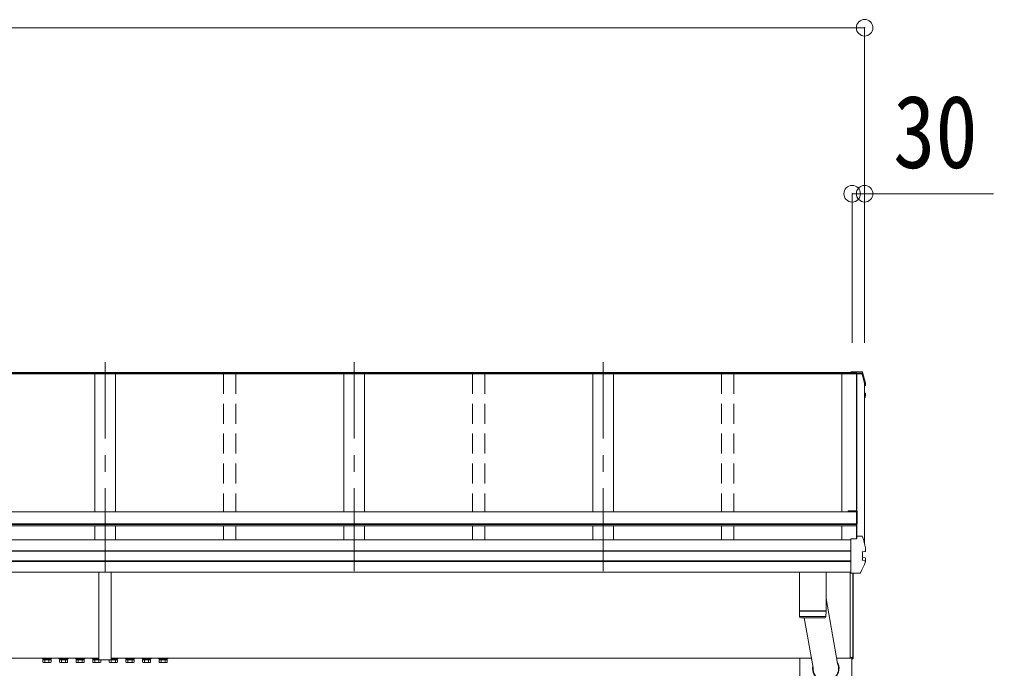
# Model space of a CAD drawing. Units: millimetres at full size, sheet at 1:40; some dimension numbers follow another scale. Extents: x -11243 to 11243, y -7760 to 7760.
# Drawn here: x -2393 to -46, y -1924 to -360 of the extents above; entities that cross this region are included whole.
import ezdxf
from ezdxf.enums import TextEntityAlignment as Align

# ---------------------------------------------------------------- set-up
doc = ezdxf.new("R2010")
doc.units = ezdxf.units.MM
doc.header["$LTSCALE"] = 40
doc.header["$PDMODE"] = 32
doc.header["$PDSIZE"] = 40
doc.linetypes.add('CHAIN1', pattern=[8, 5, -1, 1, -1])
doc.linetypes.add('DASHED1', pattern=[1.8, 1.2, -0.6])
for name, color, linetype, lineweight in [('0-1_本体', 5, 'CHAIN1', 9), ('0-3_ELV2', 4, 'Continuous', 9), ('0-6_OTH_LINE', 6, 'Continuous', 9), ('0-9_OUTLINE', 7, 'Continuous', 9)]:
    doc.layers.add(name, color=color, linetype=linetype, lineweight=lineweight)
doc.styles.add('ＭＳ ゴシック', font='')
doc.styles.get('ＭＳ ゴシック').set_extended_font_data('MS Gothic')

msp = doc.modelspace()

# ---------------------------------------------------------------- linework, layer by layer
at = {"layer": '0-1_本体'}
for p, q in [((-2186.26, -1690.12), (-2186.26, -1185.94)), ((-1586.26, -1690.12), (-1586.26, -1185.94)), ((-986.26, -1690.12), (-986.26, -1185.94))]:
    msp.add_line(p, q, dxfattribs=at)
at = {"layer": '0-3_ELV2'}
for p, q in [((-386.26, -1213.56), (-8186.26, -1213.56)), ((-386.26, -1214.46), (-8186.26, -1214.46)), ((-389.26, -1211.29), (-8183.26, -1211.29)), ((-2211.26, -1214.38), (-2211.26, -1546.82)), ((-2161.26, -1214.38), (-2161.26, -1546.82)), ((-1611.26, -1214.38), (-1611.26, -1546.82)), ((-1561.26, -1214.38), (-1561.26, -1546.82)), ((-1011.26, -1214.38), (-1011.26, -1546.82)), ((-961.26, -1214.38), (-961.26, -1546.82)), ((-411.26, -1214.38), (-411.26, -1546.82)), ((-411.26, -1214.47), (-362.82, -1214.47)), ((-364.25, -1209.21), (-389.26, -1209.21)), ((-389.26, -1213.24), (-389.26, -1209.21)), ((-389.26, -1211.73), (-375.06, -1211.73)), ((-386.26, -1214.23), (-375.44, -1214.23)), ((-375.96, -1611.84), (-375.96, -1214.47)), ((-375.06, -1211.73), (-375.44, -1214.23)), ((-375.36, -1214.47), (-375.36, -1607.89)), ((-375.06, -1212.82), (-375.28, -1214.32)), ((-375.28, -1214.32), (-375.28, -1213.97)), ((-375.28, -1214.32), (-362.87, -1214.32)), ((-375.06, -1212.82), (-375.06, -1211.73)), ((-363.01, -1212.82), (-375.06, -1212.82)), ((-364.25, -1209.21), (-364.25, -1209.2)), ((-364.25, -1209.21), (-364.25, -1209.21)), ((-356.26, -1237.83), (-356.26, -1624.7)), ((-356.26, -1240.78), (-355.57, -1240.65)), ((-356.26, -1241.13), (-355.49, -1240.98)), ((-355, -1242.41), (-356.26, -1242.66)), ((-353.94, -1241.14), (-353.94, -1237.09)), ((-356.26, -1260.54), (-355.43, -1260.64)), ((-356.26, -1264.63), (-354.89, -1264.9)), ((-356.26, -1266.16), (-355.42, -1266.32)), ((-355.42, -1260.64), (-355.43, -1260.64)), ((-353.84, -1266.17), (-353.84, -1262.11)), ((-375.96, -1546.82), (-3992.06, -1546.82)), ((-395.96, -1544.66), (-375.96, -1544.66)), ((-395.96, -1544.66), (-395.96, -1546.82)), ((-395.96, -1546.2), (-375.96, -1546.2)), ((-373.96, -1546.66), (-373.96, -1576.12)), ((-375.96, -1575.85), (-3976.26, -1575.85)), ((-375.96, -1577.6), (-3976.26, -1577.6)), ((-375.96, -1580.71), (-3976.26, -1580.71)), ((-2211.26, -1580.71), (-2211.26, -1614.38)), ((-2161.26, -1580.71), (-2161.26, -1614.38)), ((-1611.26, -1580.71), (-1611.26, -1614.38)), ((-1561.26, -1580.71), (-1561.26, -1614.38)), ((-1011.26, -1580.71), (-1011.26, -1614.38)), ((-961.26, -1580.71), (-961.26, -1614.38)), ((-411.26, -1580.71), (-411.26, -1614.23)), ((-375.96, -1576.12), (-373.96, -1576.12)), ((-389.26, -1614.38), (-8183.26, -1614.38)), ((-2186.26, -1614.38), (-2186.26, -1691.97)), ((-389.26, -1612.51), (-389.26, -1612.2)), ((-389.26, -1613.82), (-389.26, -1612.51)), ((-389.26, -1693.75), (-389.26, -1613.82)), ((-376.01, -1612.2), (-375.28, -1607.42)), ((-376, -1612.2), (-375.44, -1608.52)), ((-375.44, -1612.2), (-375.44, -1608.52)), ((-375.28, -1607.07), (-375.06, -1605.57)), ((-375.28, -1607.07), (-375.28, -1607.42)), ((-363.01, -1605.57), (-375.06, -1605.57)), ((-389.26, -1640.9), (-8183.26, -1640.9)), ((-389.26, -1641.79), (-8183.26, -1641.79)), ((-353.94, -1641.27), (-353.94, -1633.89)), ((-389.26, -1665.01), (-8183.26, -1665.01)), ((-361.83, -1643.52), (-355.57, -1642.75)), ((-361.83, -1643.52), (-361.83, -1643.52)), ((-355.43, -1665.03), (-361.83, -1663.33)), ((-361.83, -1663.33), (-361.83, -1663.33)), ((-361.26, -1643.65), (-361.26, -1662.86)), ((-354.89, -1657.64), (-360.85, -1656.49)), ((-355.57, -1642.74), (-355.57, -1642.75)), ((-355.43, -1665.03), (-355.42, -1665.03)), ((-353.84, -1666.31), (-353.84, -1658.92)), ((-389.26, -1666.94), (-8183.26, -1666.94)), ((-389.26, -1691.97), (-8183.26, -1691.97)), ((-2201.26, -1691.97), (-2201.26, -1758.34)), ((-391.26, -1691.97), (-391.26, -1898.29)), ((-389.26, -1694.62), (-389.26, -1693.75)), ((-389.26, -1694.62), (-368.61, -1694.62)), ((-384.76, -1900.69), (-384.76, -1694.62)), ((-384.26, -1900.29), (-384.26, -1694.62)), ((-2201.26, -1758.34), (-2201.14, -1758.69)), ((-2201.14, -1758.69), (-2201.14, -1770.69)), ((-2201.14, -1770.69), (-2201.26, -1771.04)), ((-2201.26, -1771.04), (-2201.26, -1859.34)), ((-2171.38, -1770.69), (-2171.26, -1771.04)), ((-2201.26, -1859.34), (-2201.14, -1859.69)), ((-2201.14, -1871.69), (-2201.26, -1872.04)), ((-2201.26, -1872.04), (-2201.26, -1888.84)), ((-2201.14, -1859.69), (-2201.14, -1871.69)), ((-2171.38, -1871.69), (-2171.26, -1872.04)), ((-2171.26, -1872.04), (-2171.26, -1888.84)), ((-2201.14, -1899.69), (-8088.02, -1899.69)), ((-2346.32, -1899.89), (-2346.32, -1899.69)), ((-2201.14, -1899.89), (-2346.32, -1899.89)), ((-2201.14, -1889.19), (-2201.26, -1888.84)), ((-2201.14, -1889.19), (-2201.14, -1901.19)), ((-2171.38, -1889.19), (-2171.26, -1888.84)), ((-484.49, -1899.69), (-2171.38, -1899.69)), ((-2171.38, -1899.89), (-2026.32, -1899.89)), ((-2026.32, -1899.69), (-2026.32, -1899.89)), ((-512.26, -5199.69), (-512.26, -1899.69)), ((-386.26, -1899.69), (-423.86, -1899.69)), ((-386.26, -1898.29), (-391.26, -1898.29)), ((-387.26, -1899.69), (-387.26, -5199.69)), ((-386.26, -1900.79), (-386.26, -1898.29)), ((-384.76, -1900.69), (-384.76, -1900.69)), ((-384.76, -1900.69), (-384.75, -1900.75)), ((-2336.13, -1903.29), (-2336.13, -1909.53)), ((-2336.13, -1903.29), (-2316.5, -1903.29)), ((-2334.82, -1910.29), (-2336.13, -1909.53)), ((-2334.82, -1910.29), (-2317.82, -1910.29)), ((-2331.23, -1903.29), (-2331.23, -1909.53)), ((-2321.41, -1903.29), (-2321.41, -1909.53)), ((-2317.82, -1910.29), (-2316.5, -1909.53)), ((-2316.5, -1903.29), (-2316.5, -1909.53)), ((-2296.13, -1903.29), (-2296.13, -1909.53)), ((-2296.13, -1903.29), (-2276.5, -1903.29)), ((-2294.82, -1910.29), (-2296.13, -1909.53)), ((-2294.82, -1910.29), (-2277.82, -1910.29)), ((-2291.23, -1903.29), (-2291.23, -1909.53)), ((-2281.41, -1903.29), (-2281.41, -1909.53)), ((-2277.82, -1910.29), (-2276.5, -1909.53)), ((-2276.5, -1903.29), (-2276.5, -1909.53)), ((-2256.13, -1903.29), (-2256.13, -1909.53)), ((-2256.13, -1903.29), (-2236.5, -1903.29)), ((-2254.82, -1910.29), (-2256.13, -1909.53)), ((-2254.82, -1910.29), (-2237.82, -1910.29)), ((-2251.23, -1903.29), (-2251.23, -1909.53)), ((-2241.41, -1903.29), (-2241.41, -1909.53)), ((-2237.82, -1910.29), (-2236.5, -1909.53)), ((-2236.5, -1903.29), (-2236.5, -1909.53)), ((-2216.13, -1903.29), (-2216.13, -1909.53)), ((-2216.13, -1903.29), (-2201.25, -1903.29)), ((-2214.82, -1910.29), (-2216.13, -1909.53)), ((-2214.82, -1910.29), (-2197.82, -1910.29)), ((-2211.23, -1903.29), (-2211.23, -1909.53)), ((-2201.41, -1903.29), (-2201.41, -1909.53)), ((-2201.14, -1901.19), (-2201.26, -1901.54)), ((-2201.26, -1903.19), (-2201.26, -1901.54)), ((-2171.76, -1903.69), (-2200.76, -1903.69)), ((-2197.82, -1910.29), (-2196.5, -1909.53)), ((-2196.5, -1903.69), (-2196.5, -1909.53)), ((-2176.13, -1903.69), (-2176.13, -1909.53)), ((-2174.82, -1910.29), (-2176.13, -1909.53)), ((-2157.82, -1910.29), (-2174.82, -1910.29)), ((-2156.5, -1903.29), (-2171.27, -1903.29)), ((-2171.26, -1903.19), (-2171.26, -1901.54)), ((-2171.23, -1903.29), (-2171.23, -1909.53)), ((-2161.41, -1903.29), (-2161.41, -1909.53)), ((-2157.82, -1910.29), (-2156.5, -1909.53)), ((-2156.5, -1903.29), (-2156.5, -1909.53)), ((-2136.13, -1903.29), (-2136.13, -1909.53)), ((-2116.5, -1903.29), (-2136.13, -1903.29)), ((-2134.82, -1910.29), (-2136.13, -1909.53)), ((-2117.82, -1910.29), (-2134.82, -1910.29)), ((-2131.23, -1903.29), (-2131.23, -1909.53)), ((-2121.41, -1903.29), (-2121.41, -1909.53)), ((-2117.82, -1910.29), (-2116.5, -1909.53)), ((-2116.5, -1903.29), (-2116.5, -1909.53)), ((-2096.13, -1903.29), (-2096.13, -1909.53)), ((-2076.5, -1903.29), (-2096.13, -1903.29)), ((-2094.82, -1910.29), (-2096.13, -1909.53)), ((-2077.82, -1910.29), (-2094.82, -1910.29)), ((-2091.23, -1903.29), (-2091.23, -1909.53)), ((-2081.41, -1903.29), (-2081.41, -1909.53)), ((-2077.82, -1910.29), (-2076.5, -1909.53)), ((-2076.5, -1903.29), (-2076.5, -1909.53)), ((-2056.13, -1903.29), (-2056.13, -1909.53)), ((-2036.5, -1903.29), (-2056.13, -1903.29)), ((-2054.82, -1910.29), (-2056.13, -1909.53)), ((-2037.82, -1910.29), (-2054.82, -1910.29)), ((-2051.23, -1903.29), (-2051.23, -1909.53)), ((-2041.41, -1903.29), (-2041.41, -1909.53)), ((-2037.82, -1910.29), (-2036.5, -1909.53)), ((-2036.5, -1903.29), (-2036.5, -1909.53))]:
    msp.add_line(p, q, dxfattribs=at)
at = {"layer": '0-3_ELV2', "linetype": 'DASHED1'}
for p, q in [((-1901.26, -1214.46), (-1901.26, -1546.82)), ((-1871.26, -1214.46), (-1871.26, -1546.82)), ((-1301.26, -1214.46), (-1301.26, -1546.82)), ((-1271.26, -1214.46), (-1271.26, -1546.82)), ((-701.26, -1214.46), (-701.26, -1546.82)), ((-671.26, -1214.46), (-671.26, -1546.82)), ((-1901.26, -1580.71), (-1901.26, -1614.38)), ((-1871.26, -1580.71), (-1871.26, -1614.38)), ((-1301.26, -1580.71), (-1301.26, -1614.38)), ((-1271.26, -1580.71), (-1271.26, -1614.38)), ((-701.26, -1580.71), (-701.26, -1614.38)), ((-671.26, -1580.71), (-671.26, -1614.38))]:
    msp.add_line(p, q, dxfattribs=at)
at = {"layer": '0-3_ELV2'}
for points in [[(-389.26, -1213.24), (-386.26, -1213.24), (-386.26, -1214.23)], [(-361.4, -1210.48), (-361.52, -1210.19), (-361.69, -1209.92), (-361.91, -1209.7), (-362.16, -1209.51), (-362.44, -1209.38), (-362.71, -1209.3), (-362.94, -1209.26), (-363.17, -1209.24), (-363.43, -1209.22), (-363.71, -1209.21), (-364.02, -1209.21), (-364.33, -1209.21)], [(-353.98, -1236.77), (-356.3, -1227.92), (-358.76, -1219.16), (-361.39, -1210.5)], [(-353.98, -1236.78), (-353.95, -1237.04), (-353.94, -1237.09)], [(-356.26, -1272.37), (-355.34, -1270.14), (-353.93, -1266.65)], [(-389.26, -1612.2), (-375.06, -1612.2), (-375.06, -1605.57)], [(-355.57, -1642.74), (-355.34, -1642.67), (-355.14, -1642.53), (-354.97, -1642.31), (-354.85, -1642.03), (-354.78, -1641.72), (-354.77, -1641.39), (-354.82, -1641.07)], [(-355.49, -1642.73), (-355.21, -1642.65), (-354.97, -1642.58), (-354.73, -1642.48), (-354.45, -1642.31), (-354.19, -1642.04), (-354.01, -1641.7), (-353.96, -1641.31)], [(-353.98, -1633.58), (-353.95, -1633.84), (-353.94, -1633.89)], [(-353.94, -1641.31), (-353.95, -1641.22), (-353.98, -1640.96)], [(-361.83, -1643.52), (-361.91, -1643.54), (-361.98, -1643.59), (-362.05, -1643.67), (-362.09, -1643.77), (-362.12, -1643.88), (-362.13, -1643.99)], [(-361.83, -1663.33), (-361.91, -1663.3), (-361.98, -1663.24), (-362.05, -1663.15), (-362.09, -1663.05), (-362.12, -1662.93), (-362.13, -1662.81)], [(-361.26, -1643.65), (-361.24, -1643.53), (-361.21, -1643.44)], [(-354.74, -1667.01), (-354.65, -1666.68), (-354.62, -1666.32), (-354.67, -1665.96), (-354.78, -1665.63), (-354.95, -1665.35), (-355.17, -1665.15), (-355.42, -1665.03)], [(-353.93, -1666.79), (-356.79, -1673.61), (-359.74, -1680.34), (-362.77, -1686.99), (-365.9, -1693.55)], [(-353.95, -1666.81), (-353.88, -1666.65), (-353.84, -1666.47), (-353.84, -1666.3)], [(-2171.26, -1691.97), (-2171.26, -1758.34), (-2171.38, -1758.69), (-2171.38, -1770.69)], [(-368.59, -1694.61), (-368.21, -1694.61), (-367.86, -1694.6), (-367.55, -1694.58), (-367.27, -1694.55), (-366.96, -1694.48), (-366.63, -1694.33), (-366.32, -1694.12), (-366.06, -1693.84), (-365.88, -1693.5)], [(-2171.26, -1771.04), (-2171.26, -1859.34), (-2171.38, -1859.69), (-2171.38, -1871.69)], [(-2337.32, -1899.89), (-2337.32, -1901.49), (-2315.32, -1901.49), (-2315.32, -1899.89)], [(-2297.32, -1899.89), (-2297.32, -1901.49), (-2275.32, -1901.49), (-2275.32, -1899.89)], [(-2257.32, -1899.89), (-2257.32, -1901.49), (-2235.32, -1901.49), (-2235.32, -1899.89)], [(-2217.32, -1899.89), (-2217.32, -1901.49), (-2201.24, -1901.49)], [(-2171.38, -1889.19), (-2171.38, -1901.19), (-2171.26, -1901.54)], [(-2155.32, -1899.89), (-2155.32, -1901.49), (-2171.28, -1901.49)], [(-2115.32, -1899.89), (-2115.32, -1901.49), (-2137.32, -1901.49), (-2137.32, -1899.89)], [(-2075.32, -1899.89), (-2075.32, -1901.49), (-2097.32, -1901.49), (-2097.32, -1899.89)], [(-2035.32, -1899.89), (-2035.32, -1901.49), (-2057.32, -1901.49), (-2057.32, -1899.89)], [(-384.75, -1900.79), (-384.76, -1900.79), (-386.26, -1900.79)], [(-384.75, -1900.75), (-384.75, -1900.79), (-384.75, -1900.79)], [(-2317.72, -1901.49), (-2317.72, -1903.27), (-2334.92, -1903.27), (-2334.92, -1901.49)], [(-2277.72, -1901.49), (-2277.72, -1903.27), (-2294.92, -1903.27), (-2294.92, -1901.49)], [(-2237.72, -1901.49), (-2237.72, -1903.27), (-2254.92, -1903.27), (-2254.92, -1901.49)], [(-2201.25, -1903.27), (-2214.92, -1903.27), (-2214.92, -1901.49)], [(-2171.26, -1903.27), (-2157.72, -1903.27), (-2157.72, -1901.49)], [(-2134.92, -1901.49), (-2134.92, -1903.27), (-2117.72, -1903.27), (-2117.72, -1901.49)], [(-2094.92, -1901.49), (-2094.92, -1903.27), (-2077.72, -1903.27), (-2077.72, -1901.49)], [(-2054.92, -1901.49), (-2054.92, -1903.27), (-2037.72, -1903.27), (-2037.72, -1901.49)]]:
    msp.add_lwpolyline(points, dxfattribs=at)
for centre, radius, start, end in [((-363.01, -1214.52), 1.7, 17.09071, 90.04324), ((-839.27, -1360.48), 498.32, 13.87531, 17.05651), ((-839.26, -1360.48), 499.82, 13.85121, 17.03953), ((-355.24, -1241.14), 1.3, 280.89642, 13.7954), ((-818.59, -1081.26), 498.64, 337.99835, 338.21754), ((-818.58, -1081.61), 498.64, 337.99835, 338.25759), ((-355.14, -1266.17), 1.3, 338.33785, 79.1132), ((-355.14, -1262.11), 1.3, 0.0377, 79.0995), ((-375.96, -1546.66), 2, 0, 90), ((-363.01, -1607.27), 1.7, 17.09071, 90.04324), ((-839.26, -1753.23), 499.82, 13.85121, 17.03953), ((-360.76, -1656), 0.499, 180.05239, 259.08482), ((-355.14, -1658.92), 1.3, 0.0377, 79.0995), ((-396.91, -1885.62), 12.15, 359.0404, 0.9596), ((-384.76, -1900.29), 0.5, 270.5, 0), ((-2333.68, -1905.94), 4.34, 235.61575, 304.38425), ((-2326.32, -1894.05), 16.24, 252.41205, 287.58795), ((-2318.96, -1905.94), 4.34, 235.61575, 304.38425), ((-2293.68, -1905.94), 4.34, 235.61575, 304.38425), ((-2286.32, -1894.05), 16.24, 252.41205, 287.58795), ((-2278.96, -1905.94), 4.34, 235.61575, 304.38425), ((-2253.68, -1905.94), 4.34, 235.61575, 304.38425), ((-2246.32, -1894.05), 16.24, 252.41205, 287.58795), ((-2238.96, -1905.94), 4.34, 235.61575, 304.38425), ((-2213.68, -1905.94), 4.34, 235.61575, 304.38425), ((-2206.32, -1894.05), 16.24, 252.41205, 287.58795), ((-2198.96, -1905.94), 4.34, 235.61575, 304.38425), ((-2173.68, -1905.94), 4.34, 235.61575, 304.38425), ((-2166.32, -1894.05), 16.24, 252.41205, 287.58795), ((-2158.96, -1905.94), 4.34, 235.61575, 304.38425), ((-2133.68, -1905.94), 4.34, 235.61575, 304.38425), ((-2126.32, -1894.05), 16.24, 252.41205, 287.58795), ((-2118.96, -1905.94), 4.34, 235.61575, 304.38425), ((-2093.68, -1905.94), 4.34, 235.61575, 304.38425), ((-2086.32, -1894.05), 16.24, 252.41205, 287.58795), ((-2078.96, -1905.94), 4.34, 235.61575, 304.38425), ((-2053.68, -1905.94), 4.34, 235.61575, 304.38425), ((-2046.32, -1894.05), 16.24, 252.41205, 287.58795), ((-2038.96, -1905.94), 4.34, 235.61575, 304.38425)]:
    msp.add_arc(centre, radius, start, end, dxfattribs=at)
for centre, major_axis, start_param, end_param in [((-2200.76, -1903.19), (-0.501, 0), 6.2831853, 7.8539816), ((-2171.76, -1903.19), (0.501, 0), 4.712389, 6.2831853)]:
    msp.add_ellipse(centre, major_axis=major_axis, ratio=0.998135, start_param=start_param, end_param=end_param, dxfattribs=at)
at = {"layer": '0-6_OTH_LINE'}
for p, q in [((-8216.26, -380.32), (-356.26, -380.32)), ((-356.26, -380.32), (-356.26, -1139.32)), ((-386.26, -780.32), (-386.26, -1139.32)), ((-356.26, -780.32), (-386.26, -780.32)), ((-356.26, -780.32), (-356.26, -1139.32)), ((-45.77, -780.32), (-356.26, -780.32))]:
    msp.add_line(p, q, dxfattribs=at)
for p in [(-356.26, -380.32), (-386.26, -780.32), (-356.26, -780.32)]:
    msp.add_point(p, dxfattribs=at)
at = {"layer": '0-9_OUTLINE'}
for p, q in [((-513.26, -1785.51), (-513.26, -1691.97)), ((-449.26, -1691.97), (-449.26, -1785.51)), ((-449.26, -1755.74), (-421.65, -1912.11)), ((-513.26, -1785.51), (-449.26, -1785.51)), ((-513.26, -1786.51), (-449.26, -1786.51)), ((-513.03, -1799.57), (-513.26, -1786.51)), ((-449.48, -1799.51), (-513.03, -1799.51)), ((-510.03, -1802.51), (-452.49, -1802.51)), ((-508.76, -1785.51), (-508.74, -1786.51)), ((-480.48, -1922.3), (-501.58, -1802.51)), ((-453.76, -1785.51), (-453.78, -1786.51)), ((-449.26, -1786.51), (-449.49, -1799.57))]:
    msp.add_line(p, q, dxfattribs=at)
for centre, start, end in [((-510.03, -1799.51), 181, 270), ((-452.48, -1799.51), 269.95168, 359)]:
    msp.add_arc(centre, 3, start, end, dxfattribs=at)
for major_axis, ratio, start_param, end_param in [((31.85, 0), 0.984694, 2.9607069, 6.8123255), ((30.8, 0), 0.983336, 3.0689101, 6.7045279)]:
    msp.add_ellipse((-449.76, -1924.5), major_axis=major_axis, ratio=ratio, start_param=start_param, end_param=end_param, dxfattribs=at)

# ---------------------------------------------------------------- texts
at = {"layer": '0-6_OTH_LINE', "color": 7, "style": 'ＭＳ ゴシック', "width": 0.85}
msp.add_text('30', height=176, dxfattribs=at).set_placement((-287.6, -771.22), align=Align.BOTTOM_LEFT)

doc.saveas('drawing.dxf')
